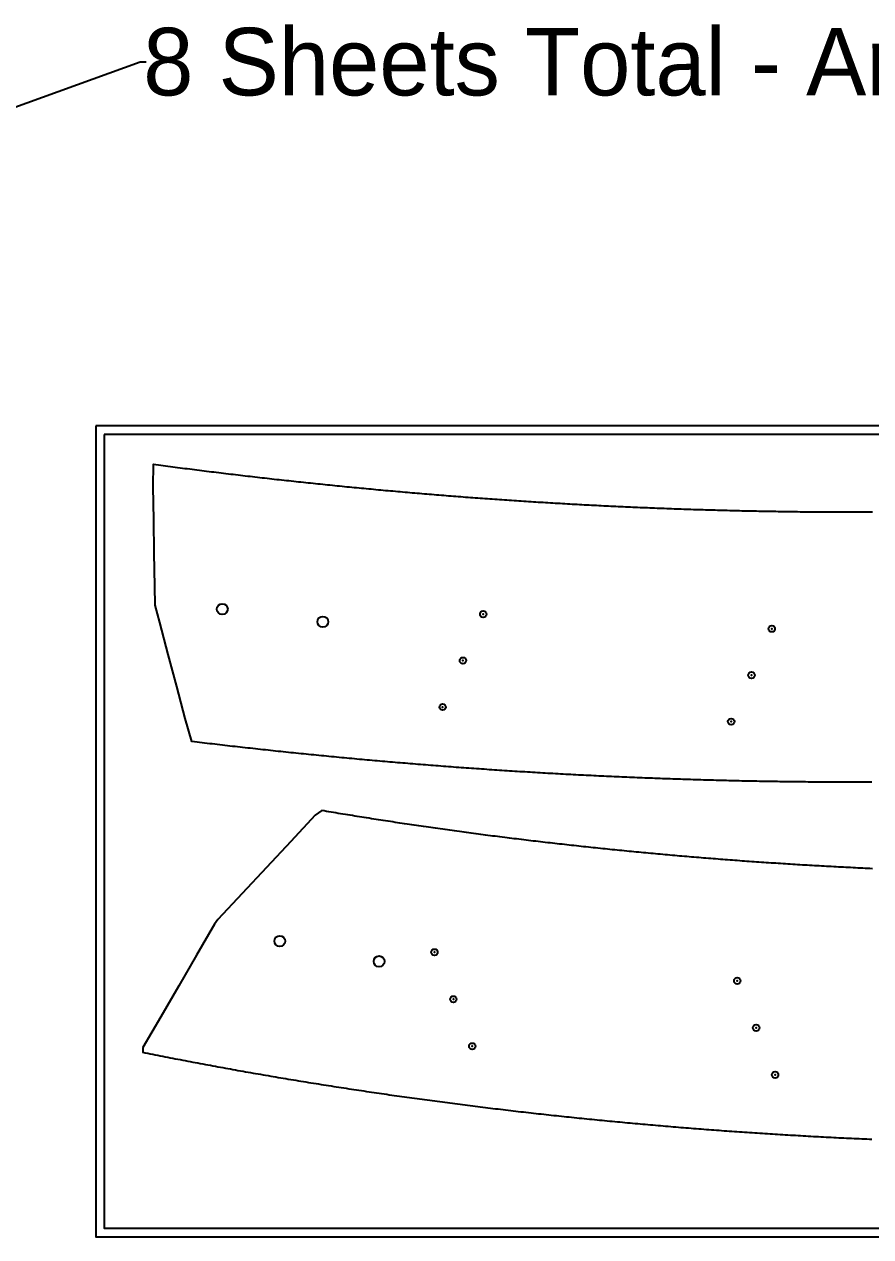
# Model space of a CAD drawing. Extents: x 15 to 497, y 19 to 601.
# Drawn here: x 237.9 to 288, y 81.1 to 152.8 of the extents above; entities that cross this region are included whole.
import ezdxf

# ---------------------------------------------------------------- set-up
doc = ezdxf.new("R2010")
doc.units = 0
doc.header["$PDMODE"] = 32
doc.header["$PDSIZE"] = 0.38
doc.layers.get('0').update_dxf_attribs({"linetype": 'CONTINUOUS'})
for name, color, linetype in [('ANNOTATION', 7, 'CONTINUOUS'), ('CUT_SHEET', 1, 'CONTINUOUS'), ('DRILLING', 3, 'CONTINUOUS'), ('ENGRAVE', 4, 'CONTINUOUS')]:
    doc.layers.add(name, color=color, linetype=linetype)

# ---------------------------------------------------------------- blocks, each defined once
blk = doc.blocks.new('*U769')
at = {"layer": 'ENGRAVE'}
blk.add_point((0, 0), dxfattribs=at)
blk = doc.blocks.new('*U770')
at = {"layer": 'ENGRAVE', "color": 0, "linetype": 'BYBLOCK'}
for p in [(0, 0), (3, 0), (6, 0)]:
    blk.add_blockref('*U769', p, dxfattribs=at)
blk = doc.blocks.new('*U771')
at = {"layer": 'ENGRAVE'}
blk.add_point((0, 0), dxfattribs=at)
blk = doc.blocks.new('*U772')
at = {"layer": 'ENGRAVE', "color": 0, "linetype": 'BYBLOCK'}
for p in [(0, 0), (3, 0), (6, 0)]:
    blk.add_blockref('*U771', p, dxfattribs=at)
blk = doc.blocks.new('*U795')
at = {"layer": 'ENGRAVE'}
blk.add_point((0, 0), dxfattribs=at)
blk = doc.blocks.new('*U796')
at = {"layer": 'ENGRAVE', "color": 0, "linetype": 'BYBLOCK'}
for p in [(0, 0), (3, 0), (6, 0)]:
    blk.add_blockref('*U795', p, dxfattribs=at)
blk = doc.blocks.new('*U797')
at = {"layer": 'ENGRAVE'}
blk.add_point((0, 0), dxfattribs=at)
blk = doc.blocks.new('*U798')
at = {"layer": 'ENGRAVE', "color": 0, "linetype": 'BYBLOCK'}
for p in [(0, 0), (3, 0), (6, 0)]:
    blk.add_blockref('*U797', p, dxfattribs=at)
blk = doc.blocks.new('*U869')
at = {"layer": 'ANNOTATION', "linetype": 'BYBLOCK'}
blk.add_line((244.751, 150.618), (245.111, 150.618), dxfattribs=at)
blk.add_lwpolyline([(213.248, 139.222), (244.751, 150.618)], dxfattribs=at)
at = {"layer": 'ANNOTATION'}
blk.add_solid([(213.258, 139.194), (213.079, 139.161), (213.238, 139.25)], dxfattribs=at)
blk.add_text('8 Sheets Total - Arch #21', height=4, dxfattribs=at).set_placement((244.929, 148.627))

msp = doc.modelspace()

# ---------------------------------------------------------------- linework, layer by layer
for points in [[(288.067, 107.969, 0), (287.916, 107.968, 0), (287.765, 107.968, 0), (287.614, 107.968, 0), (287.463, 107.968, 0), (287.311, 107.967, 0), (287.16, 107.967, 0), (287.009, 107.967, 0), (286.858, 107.968, 0), (286.707, 107.968, 0), (286.556, 107.968, 0), (286.405, 107.968, 0), (286.254, 107.969, 0), (286.102, 107.969, 0), (285.951, 107.97, 0), (285.8, 107.97, 0), (285.649, 107.971, 0), (285.498, 107.972, 0), (285.347, 107.973, 0), (285.196, 107.973, 0), (285.045, 107.974, 0), (284.893, 107.975, 0), (284.742, 107.977, 0), (284.591, 107.978, 0), (284.44, 107.979, 0), (284.289, 107.98, 0), (284.138, 107.982, 0), (283.987, 107.983, 0), (283.836, 107.985, 0), (283.685, 107.986, 0), (283.533, 107.988, 0), (283.382, 107.99, 0), (283.231, 107.992, 0), (283.08, 107.994, 0), (282.929, 107.996, 0), (282.778, 107.998, 0), (282.627, 108, 0), (282.476, 108.002, 0), (282.325, 108.004, 0), (282.173, 108.007, 0), (282.022, 108.009, 0), (281.871, 108.012, 0), (281.72, 108.014, 0), (281.569, 108.017, 0), (281.418, 108.02, 0), (281.267, 108.022, 0), (281.116, 108.025, 0), (280.965, 108.028, 0), (280.814, 108.031, 0), (280.662, 108.034, 0), (280.511, 108.037, 0), (280.36, 108.041, 0), (280.209, 108.044, 0), (280.058, 108.047, 0), (279.907, 108.051, 0), (279.756, 108.054, 0), (279.605, 108.058, 0), (279.454, 108.062, 0), (279.303, 108.065, 0), (279.152, 108.069, 0), (279.001, 108.073, 0), (278.85, 108.077, 0), (278.698, 108.081, 0), (278.547, 108.085, 0), (278.396, 108.089, 0), (278.245, 108.093, 0), (278.094, 108.098, 0), (277.943, 108.102, 0), (277.792, 108.106, 0), (277.641, 108.111, 0), (277.49, 108.116, 0), (277.339, 108.12, 0), (277.188, 108.125, 0), (277.037, 108.13, 0), (276.886, 108.135, 0), (276.735, 108.14, 0), (276.584, 108.145, 0), (276.433, 108.15, 0), (276.282, 108.155, 0), (276.131, 108.16, 0), (275.98, 108.165, 0), (275.829, 108.171, 0), (275.678, 108.176, 0), (275.527, 108.182, 0), (275.376, 108.187, 0), (275.225, 108.193, 0), (275.074, 108.199, 0), (274.923, 108.204, 0), (274.772, 108.21, 0), (274.621, 108.216, 0), (274.47, 108.222, 0), (274.319, 108.228, 0), (274.168, 108.234, 0), (274.017, 108.241, 0), (273.866, 108.247, 0), (273.715, 108.253, 0), (273.564, 108.26, 0), (273.413, 108.266, 0), (273.262, 108.273, 0), (273.111, 108.28, 0), (272.96, 108.286, 0), (272.809, 108.293, 0), (272.658, 108.3, 0), (272.507, 108.307, 0), (272.356, 108.314, 0), (272.205, 108.321, 0), (272.054, 108.328, 0), (271.903, 108.335, 0), (271.752, 108.342, 0), (271.601, 108.35, 0), (271.45, 108.357, 0), (271.299, 108.365, 0), (271.148, 108.372, 0), (270.997, 108.38, 0), (270.847, 108.388, 0), (270.696, 108.395, 0), (270.545, 108.403, 0), (270.394, 108.411, 0), (270.243, 108.419, 0), (270.092, 108.427, 0), (269.941, 108.435, 0), (269.79, 108.444, 0), (269.639, 108.452, 0), (269.488, 108.46, 0), (269.338, 108.469, 0), (269.187, 108.477, 0), (269.036, 108.486, 0), (268.885, 108.494, 0), (268.734, 108.503, 0), (268.583, 108.512, 0), (268.432, 108.52, 0), (268.281, 108.529, 0), (268.131, 108.538, 0), (267.98, 108.547, 0), (267.829, 108.556, 0), (267.678, 108.566, 0), (267.527, 108.575, 0), (267.376, 108.584, 0), (267.226, 108.593, 0), (267.075, 108.603, 0), (266.924, 108.612, 0), (266.773, 108.622, 0), (266.622, 108.632, 0), (266.471, 108.641, 0), (266.321, 108.651, 0), (266.17, 108.661, 0), (266.019, 108.671, 0), (265.868, 108.681, 0), (265.718, 108.691, 0), (265.567, 108.701, 0), (265.416, 108.711, 0), (265.265, 108.722, 0), (265.114, 108.732, 0), (264.964, 108.742, 0), (264.813, 108.753, 0), (264.662, 108.764, 0), (264.511, 108.774, 0), (264.361, 108.785, 0), (264.21, 108.796, 0), (264.059, 108.806, 0), (263.908, 108.817, 0), (263.758, 108.828, 0), (263.607, 108.839, 0), (263.456, 108.85, 0), (263.306, 108.862, 0), (263.155, 108.873, 0), (263.004, 108.884, 0), (262.853, 108.896, 0), (262.703, 108.907, 0), (262.552, 108.919, 0), (262.401, 108.93, 0), (262.251, 108.942, 0), (262.1, 108.953, 0), (261.949, 108.965, 0), (261.799, 108.977, 0), (261.648, 108.989, 0), (261.497, 109.001, 0), (261.347, 109.013, 0), (261.196, 109.025, 0), (261.046, 109.037, 0), (260.895, 109.05, 0), (260.744, 109.062, 0), (260.594, 109.074, 0), (260.443, 109.087, 0), (260.292, 109.099, 0), (260.142, 109.112, 0), (259.991, 109.125, 0), (259.841, 109.138, 0), (259.69, 109.15, 0), (259.54, 109.163, 0), (259.389, 109.176, 0), (259.238, 109.189, 0), (259.088, 109.202, 0), (258.937, 109.215, 0), (258.787, 109.229, 0), (258.636, 109.242, 0), (258.486, 109.255, 0), (258.335, 109.269, 0), (258.185, 109.282, 0), (258.034, 109.296, 0), (257.884, 109.309, 0), (257.733, 109.323, 0), (257.583, 109.337, 0), (257.432, 109.351, 0), (257.282, 109.365, 0), (257.131, 109.378, 0), (256.981, 109.393, 0), (256.83, 109.407, 0), (256.68, 109.421, 0), (256.529, 109.435, 0), (256.379, 109.449, 0), (256.228, 109.464, 0), (256.078, 109.478, 0), (255.928, 109.493, 0), (255.777, 109.507, 0), (255.627, 109.522, 0), (255.476, 109.537, 0), (255.326, 109.551, 0), (255.175, 109.566, 0), (255.025, 109.581, 0), (254.875, 109.596, 0), (254.724, 109.611, 0), (254.574, 109.626, 0), (254.424, 109.641, 0), (254.273, 109.657, 0), (254.123, 109.672, 0), (253.973, 109.687, 0), (253.822, 109.703, 0), (253.672, 109.718, 0), (253.522, 109.734, 0), (253.371, 109.749, 0), (253.221, 109.765, 0), (253.071, 109.781, 0), (252.92, 109.797, 0), (252.77, 109.813, 0), (252.62, 109.829, 0), (252.47, 109.845, 0), (252.319, 109.861, 0), (252.169, 109.877, 0), (252.019, 109.893, 0), (251.869, 109.909, 0), (251.718, 109.926, 0), (251.568, 109.942, 0), (251.418, 109.959, 0), (251.268, 109.975, 0), (251.117, 109.992, 0), (250.967, 110.009, 0), (250.817, 110.025, 0), (250.667, 110.042, 0), (250.517, 110.059, 0), (250.367, 110.076, 0), (250.216, 110.093, 0), (250.066, 110.11, 0), (249.916, 110.127, 0), (249.766, 110.145, 0), (249.616, 110.162, 0), (249.466, 110.179, 0), (249.316, 110.197, 0), (249.165, 110.214, 0), (249.015, 110.232, 0), (248.865, 110.249, 0), (248.715, 110.267, 0), (248.565, 110.285, 0), (248.415, 110.303, 0), (248.265, 110.32, 0), (248.115, 110.338, 0), (247.965, 110.356, 0), (247.815, 110.374, 0), (247.413, 111.736, 0), (246.911, 113.633, 0), (246.409, 115.53, 0), (245.907, 117.426, 0), (245.642, 118.455, 0), (245.617, 119.568, 0), (245.583, 121.53, 0), (245.55, 123.492, 0), (245.517, 125.454, 0), (245.539, 126.793, 0), (245.682, 126.773, 0), (245.825, 126.754, 0), (245.968, 126.736, 0), (246.111, 126.717, 0), (246.254, 126.698, 0), (246.397, 126.679, 0), (246.54, 126.66, 0), (246.683, 126.642, 0), (246.826, 126.623, 0), (246.969, 126.605, 0), (247.112, 126.586, 0), (247.255, 126.568, 0), (247.398, 126.549, 0), (247.541, 126.531, 0), (247.684, 126.513, 0), (247.827, 126.495, 0), (247.97, 126.477, 0), (248.113, 126.459, 0), (248.256, 126.441, 0), (248.399, 126.423, 0), (248.542, 126.405, 0), (248.685, 126.387, 0), (248.828, 126.37, 0), (248.971, 126.352, 0), (249.114, 126.334, 0), (249.257, 126.317, 0), (249.4, 126.299, 0), (249.543, 126.282, 0), (249.686, 126.265, 0), (249.829, 126.247, 0), (249.973, 126.23, 0), (250.116, 126.213, 0), (250.259, 126.196, 0), (250.402, 126.179, 0), (250.545, 126.162, 0), (250.688, 126.145, 0), (250.831, 126.128, 0), (250.974, 126.112, 0), (251.117, 126.095, 0), (251.261, 126.078, 0), (251.404, 126.062, 0), (251.547, 126.045, 0), (251.69, 126.029, 0), (251.833, 126.012, 0), (251.976, 125.996, 0), (252.12, 125.98, 0), (252.263, 125.964, 0), (252.406, 125.947, 0), (252.549, 125.931, 0), (252.692, 125.915, 0), (252.835, 125.899, 0), (252.979, 125.884, 0), (253.122, 125.868, 0), (253.265, 125.852, 0), (253.408, 125.836, 0), (253.552, 125.821, 0), (253.695, 125.805, 0), (253.838, 125.79, 0), (253.981, 125.774, 0), (254.124, 125.759, 0), (254.268, 125.744, 0), (254.411, 125.728, 0), (254.554, 125.713, 0), (254.697, 125.698, 0), (254.841, 125.683, 0), (254.984, 125.668, 0), (255.127, 125.653, 0), (255.27, 125.638, 0), (255.414, 125.623, 0), (255.557, 125.609, 0), (255.7, 125.594, 0), (255.844, 125.579, 0), (255.987, 125.565, 0), (256.13, 125.55, 0), (256.273, 125.536, 0), (256.417, 125.522, 0), (256.56, 125.507, 0), (256.703, 125.493, 0), (256.847, 125.479, 0), (256.99, 125.465, 0), (257.133, 125.451, 0), (257.277, 125.437, 0), (257.42, 125.423, 0), (257.563, 125.409, 0), (257.706, 125.395, 0), (257.85, 125.382, 0), (257.993, 125.368, 0), (258.136, 125.354, 0), (258.28, 125.341, 0), (258.423, 125.327, 0), (258.566, 125.314, 0), (258.71, 125.301, 0), (258.853, 125.287, 0), (258.997, 125.274, 0), (259.14, 125.261, 0), (259.283, 125.248, 0), (259.427, 125.235, 0), (259.57, 125.222, 0), (259.713, 125.209, 0), (259.857, 125.196, 0), (260, 125.184, 0), (260.143, 125.171, 0), (260.287, 125.158, 0), (260.43, 125.146, 0), (260.574, 125.133, 0), (260.717, 125.121, 0), (260.86, 125.109, 0), (261.004, 125.096, 0), (261.147, 125.084, 0), (261.29, 125.072, 0), (261.434, 125.06, 0), (261.577, 125.048, 0), (261.721, 125.036, 0), (261.864, 125.024, 0), (262.007, 125.012, 0), (262.151, 125, 0), (262.294, 124.989, 0), (262.438, 124.977, 0), (262.581, 124.966, 0), (262.725, 124.954, 0), (262.868, 124.943, 0), (263.011, 124.931, 0), (263.155, 124.92, 0), (263.298, 124.909, 0), (263.442, 124.897, 0), (263.585, 124.886, 0), (263.729, 124.875, 0), (263.872, 124.864, 0), (264.015, 124.853, 0), (264.159, 124.843, 0), (264.302, 124.832, 0), (264.446, 124.821, 0), (264.589, 124.81, 0), (264.733, 124.8, 0), (264.876, 124.789, 0), (265.019, 124.779, 0), (265.163, 124.768, 0), (265.306, 124.758, 0), (265.45, 124.748, 0), (265.593, 124.738, 0), (265.737, 124.727, 0), (265.88, 124.717, 0), (266.024, 124.707, 0), (266.167, 124.697, 0), (266.311, 124.688, 0), (266.454, 124.678, 0), (266.597, 124.668, 0), (266.741, 124.658, 0), (266.884, 124.649, 0), (267.028, 124.639, 0), (267.171, 124.63, 0), (267.315, 124.62, 0), (267.458, 124.611, 0), (267.602, 124.602, 0), (267.745, 124.593, 0), (267.889, 124.583, 0), (268.032, 124.574, 0), (268.176, 124.565, 0), (268.319, 124.556, 0), (268.463, 124.548, 0), (268.606, 124.539, 0), (268.75, 124.53, 0), (268.893, 124.521, 0), (269.037, 124.513, 0), (269.18, 124.504, 0), (269.323, 124.496, 0), (269.467, 124.487, 0), (269.61, 124.479, 0), (269.754, 124.471, 0), (269.897, 124.462, 0), (270.041, 124.454, 0), (270.184, 124.446, 0), (270.328, 124.438, 0), (270.471, 124.43, 0), (270.615, 124.422, 0), (270.758, 124.415, 0), (270.902, 124.407, 0), (271.045, 124.399, 0), (271.189, 124.391, 0), (271.332, 124.384, 0), (271.476, 124.376, 0), (271.619, 124.369, 0), (271.763, 124.362, 0), (271.906, 124.354, 0), (272.05, 124.347, 0), (272.193, 124.34, 0), (272.337, 124.333, 0), (272.48, 124.326, 0), (272.624, 124.319, 0), (272.767, 124.312, 0), (272.911, 124.305, 0), (273.054, 124.299, 0), (273.198, 124.292, 0), (273.341, 124.285, 0), (273.485, 124.279, 0), (273.628, 124.272, 0), (273.772, 124.266, 0), (273.915, 124.26, 0), (274.059, 124.253, 0), (274.202, 124.247, 0), (274.346, 124.241, 0), (274.489, 124.235, 0), (274.633, 124.229, 0), (274.776, 124.223, 0), (274.92, 124.217, 0), (275.063, 124.211, 0), (275.207, 124.206, 0), (275.35, 124.2, 0), (275.494, 124.194, 0), (275.637, 124.189, 0), (275.781, 124.183, 0), (275.924, 124.178, 0), (276.068, 124.172, 0), (276.211, 124.167, 0), (276.355, 124.162, 0), (276.498, 124.157, 0), (276.642, 124.152, 0), (276.785, 124.147, 0), (276.929, 124.142, 0), (277.072, 124.137, 0), (277.216, 124.132, 0), (277.359, 124.128, 0), (277.503, 124.123, 0), (277.646, 124.118, 0), (277.79, 124.114, 0), (277.933, 124.109, 0), (278.077, 124.105, 0), (278.22, 124.101, 0), (278.363, 124.096, 0), (278.507, 124.092, 0), (278.65, 124.088, 0), (278.794, 124.084, 0), (278.937, 124.08, 0), (279.081, 124.076, 0), (279.224, 124.072, 0), (279.368, 124.068, 0), (279.511, 124.065, 0), (279.655, 124.061, 0), (279.798, 124.058, 0), (279.942, 124.054, 0), (280.085, 124.051, 0), (280.229, 124.047, 0), (280.372, 124.044, 0), (280.516, 124.041, 0), (280.659, 124.038, 0), (280.802, 124.034, 0), (280.946, 124.031, 0), (281.089, 124.028, 0), (281.233, 124.026, 0), (281.376, 124.023, 0), (281.52, 124.02, 0), (281.663, 124.017, 0), (281.807, 124.015, 0), (281.95, 124.012, 0), (282.094, 124.01, 0), (282.237, 124.007, 0), (282.38, 124.005, 0), (282.524, 124.003, 0), (282.667, 124, 0), (282.811, 123.998, 0), (282.954, 123.996, 0), (283.098, 123.994, 0), (283.241, 123.992, 0), (283.384, 123.991, 0), (283.528, 123.989, 0), (283.671, 123.987, 0), (283.815, 123.985, 0), (283.958, 123.984, 0), (284.101, 123.982, 0), (284.245, 123.981, 0), (284.388, 123.979, 0), (284.532, 123.978, 0), (284.675, 123.977, 0), (284.818, 123.976, 0), (284.962, 123.975, 0), (285.105, 123.974, 0), (285.248, 123.973, 0), (285.392, 123.972, 0), (285.535, 123.971, 0), (285.679, 123.97, 0), (285.822, 123.97, 0), (285.965, 123.969, 0), (286.109, 123.968, 0), (286.252, 123.968, 0), (286.395, 123.968, 0), (286.539, 123.967, 0), (286.682, 123.967, 0), (286.825, 123.967, 0), (286.969, 123.967, 0), (287.112, 123.967, 0), (287.255, 123.967, 0), (287.399, 123.967, 0), (287.542, 123.967, 0), (287.685, 123.967, 0), (287.829, 123.967, 0), (287.972, 123.968, 0), (288.115, 123.968, 0)], [(288.097, 102.849, 0), (287.954, 102.856, 0), (287.811, 102.862, 0), (287.668, 102.869, 0), (287.525, 102.876, 0), (287.382, 102.883, 0), (287.239, 102.89, 0), (287.096, 102.897, 0), (286.953, 102.904, 0), (286.81, 102.911, 0), (286.667, 102.918, 0), (286.524, 102.925, 0), (286.382, 102.933, 0), (286.239, 102.94, 0), (286.096, 102.948, 0), (285.953, 102.955, 0), (285.81, 102.963, 0), (285.667, 102.97, 0), (285.524, 102.978, 0), (285.381, 102.986, 0), (285.238, 102.994, 0), (285.095, 103.002, 0), (284.952, 103.01, 0), (284.81, 103.018, 0), (284.667, 103.026, 0), (284.524, 103.034, 0), (284.381, 103.043, 0), (284.238, 103.051, 0), (284.095, 103.06, 0), (283.953, 103.068, 0), (283.81, 103.077, 0), (283.667, 103.086, 0), (283.524, 103.094, 0), (283.381, 103.103, 0), (283.239, 103.112, 0), (283.096, 103.121, 0), (282.953, 103.13, 0), (282.81, 103.139, 0), (282.668, 103.148, 0), (282.525, 103.158, 0), (282.382, 103.167, 0), (282.24, 103.177, 0), (282.097, 103.186, 0), (281.954, 103.196, 0), (281.812, 103.205, 0), (281.669, 103.215, 0), (281.526, 103.225, 0), (281.384, 103.235, 0), (281.241, 103.244, 0), (281.098, 103.254, 0), (280.956, 103.264, 0), (280.813, 103.275, 0), (280.671, 103.285, 0), (280.528, 103.295, 0), (280.385, 103.305, 0), (280.243, 103.316, 0), (280.1, 103.326, 0), (279.958, 103.337, 0), (279.815, 103.348, 0), (279.673, 103.358, 0), (279.53, 103.369, 0), (279.388, 103.38, 0), (279.245, 103.391, 0), (279.103, 103.402, 0), (278.96, 103.413, 0), (278.818, 103.424, 0), (278.675, 103.435, 0), (278.533, 103.447, 0), (278.391, 103.458, 0), (278.248, 103.47, 0), (278.106, 103.481, 0), (277.963, 103.493, 0), (277.821, 103.504, 0), (277.679, 103.516, 0), (277.536, 103.528, 0), (277.394, 103.54, 0), (277.252, 103.552, 0), (277.109, 103.564, 0), (276.967, 103.576, 0), (276.825, 103.588, 0), (276.682, 103.6, 0), (276.54, 103.613, 0), (276.398, 103.625, 0), (276.256, 103.638, 0), (276.113, 103.65, 0), (275.971, 103.663, 0), (275.829, 103.675, 0), (275.687, 103.688, 0), (275.544, 103.701, 0), (275.402, 103.714, 0), (275.26, 103.727, 0), (275.118, 103.74, 0), (274.976, 103.753, 0), (274.834, 103.766, 0), (274.691, 103.78, 0), (274.549, 103.793, 0), (274.407, 103.807, 0), (274.265, 103.82, 0), (274.123, 103.834, 0), (273.981, 103.847, 0), (273.839, 103.861, 0), (273.697, 103.875, 0), (273.555, 103.889, 0), (273.413, 103.903, 0), (273.271, 103.917, 0), (273.129, 103.931, 0), (272.987, 103.945, 0), (272.845, 103.959, 0), (272.703, 103.974, 0), (272.561, 103.988, 0), (272.419, 104.002, 0), (272.277, 104.017, 0), (272.135, 104.032, 0), (271.993, 104.046, 0), (271.851, 104.061, 0), (271.71, 104.076, 0), (271.568, 104.091, 0), (271.426, 104.106, 0), (271.284, 104.121, 0), (271.142, 104.136, 0), (271, 104.151, 0), (270.859, 104.167, 0), (270.717, 104.182, 0), (270.575, 104.197, 0), (270.433, 104.213, 0), (270.292, 104.229, 0), (270.15, 104.244, 0), (270.008, 104.26, 0), (269.867, 104.276, 0), (269.725, 104.292, 0), (269.583, 104.308, 0), (269.442, 104.324, 0), (269.3, 104.34, 0), (269.158, 104.356, 0), (269.017, 104.372, 0), (268.875, 104.389, 0), (268.733, 104.405, 0), (268.592, 104.422, 0), (268.45, 104.438, 0), (268.309, 104.455, 0), (268.167, 104.472, 0), (268.026, 104.488, 0), (267.884, 104.505, 0), (267.743, 104.522, 0), (267.601, 104.539, 0), (267.46, 104.556, 0), (267.318, 104.573, 0), (267.177, 104.591, 0), (267.036, 104.608, 0), (266.894, 104.625, 0), (266.753, 104.643, 0), (266.611, 104.66, 0), (266.47, 104.678, 0), (266.329, 104.696, 0), (266.187, 104.714, 0), (266.046, 104.731, 0), (265.905, 104.749, 0), (265.763, 104.767, 0), (265.622, 104.785, 0), (265.481, 104.804, 0), (265.34, 104.822, 0), (265.198, 104.84, 0), (265.057, 104.859, 0), (264.916, 104.877, 0), (264.775, 104.896, 0), (264.634, 104.914, 0), (264.493, 104.933, 0), (264.351, 104.952, 0), (264.21, 104.971, 0), (264.069, 104.989, 0), (263.928, 105.008, 0), (263.787, 105.028, 0), (263.646, 105.047, 0), (263.505, 105.066, 0), (263.364, 105.085, 0), (263.223, 105.105, 0), (263.082, 105.124, 0), (262.941, 105.144, 0), (262.8, 105.163, 0), (262.659, 105.183, 0), (262.518, 105.203, 0), (262.377, 105.223, 0), (262.236, 105.242, 0), (262.095, 105.262, 0), (261.955, 105.283, 0), (261.814, 105.303, 0), (261.673, 105.323, 0), (261.532, 105.343, 0), (261.391, 105.364, 0), (261.251, 105.384, 0), (261.11, 105.405, 0), (260.969, 105.425, 0), (260.828, 105.446, 0), (260.688, 105.467, 0), (260.547, 105.488, 0), (260.406, 105.509, 0), (260.266, 105.53, 0), (260.125, 105.551, 0), (259.985, 105.572, 0), (259.844, 105.593, 0), (259.703, 105.614, 0), (259.563, 105.636, 0), (259.422, 105.657, 0), (259.282, 105.679, 0), (259.141, 105.7, 0), (259.001, 105.722, 0), (258.86, 105.744, 0), (258.72, 105.766, 0), (258.58, 105.788, 0), (258.439, 105.81, 0), (258.299, 105.832, 0), (258.158, 105.854, 0), (258.018, 105.876, 0), (257.878, 105.899, 0), (257.738, 105.921, 0), (257.597, 105.943, 0), (257.457, 105.966, 0), (257.317, 105.989, 0), (257.177, 106.011, 0), (257.036, 106.034, 0), (256.896, 106.057, 0), (256.756, 106.08, 0), (256.616, 106.103, 0), (256.476, 106.126, 0), (256.336, 106.149, 0), (256.196, 106.173, 0), (256.056, 106.196, 0), (255.916, 106.219, 0), (255.776, 106.243, 0), (255.636, 106.267, 0), (255.496, 106.29, 0), (255.105, 106.012, 0), (253.665, 104.469, 0), (252.225, 102.927, 0), (250.786, 101.385, 0), (249.346, 99.8423, 0)], [(249.346, 99.8423, 0), (249.153, 99.5596, 0), (248.094, 97.7348, 0), (247.035, 95.9101, 0), (245.975, 94.0853, 0), (244.916, 92.2606, 0), (244.899, 91.9846, 0), (245.047, 91.9547, 0), (245.195, 91.925, 0), (245.344, 91.8953, 0), (245.492, 91.8657, 0), (245.64, 91.8362, 0), (245.788, 91.8068, 0), (245.937, 91.7775, 0), (246.085, 91.7483, 0), (246.233, 91.7191, 0), (246.381, 91.6901, 0), (246.53, 91.6611, 0), (246.678, 91.6322, 0), (246.827, 91.6034, 0), (246.975, 91.5747, 0), (247.123, 91.5461, 0), (247.272, 91.5176, 0), (247.42, 91.4891, 0), (247.569, 91.4608, 0), (247.717, 91.4325, 0), (247.866, 91.4043, 0), (248.014, 91.3762, 0), (248.163, 91.3482, 0), (248.311, 91.3203, 0), (248.46, 91.2925, 0), (248.608, 91.2647, 0), (248.757, 91.2371, 0), (248.906, 91.2095, 0), (249.054, 91.182, 0), (249.203, 91.1547, 0), (249.351, 91.1273, 0), (249.5, 91.1001, 0), (249.649, 91.073, 0), (249.798, 91.046, 0), (249.946, 91.019, 0), (250.095, 90.9921, 0), (250.244, 90.9653, 0), (250.392, 90.9386, 0), (250.541, 90.912, 0), (250.69, 90.8855, 0), (250.839, 90.8591, 0), (250.988, 90.8327, 0), (251.137, 90.8065, 0), (251.285, 90.7803, 0), (251.434, 90.7542, 0), (251.583, 90.7282, 0), (251.732, 90.7023, 0), (251.881, 90.6764, 0), (252.03, 90.6507, 0), (252.179, 90.625, 0), (252.328, 90.5994, 0), (252.477, 90.574, 0), (252.626, 90.5485, 0), (252.775, 90.5232, 0), (252.924, 90.498, 0), (253.073, 90.4728, 0), (253.222, 90.4478, 0), (253.371, 90.4228, 0), (253.52, 90.3979, 0), (253.669, 90.3731, 0), (253.818, 90.3484, 0), (253.967, 90.3238, 0), (254.117, 90.2992, 0), (254.266, 90.2747, 0), (254.415, 90.2504, 0), (254.564, 90.2261, 0), (254.713, 90.2019, 0), (254.862, 90.1777, 0), (255.012, 90.1537, 0), (255.161, 90.1297, 0), (255.31, 90.1059, 0), (255.459, 90.0821, 0), (255.609, 90.0584, 0), (255.758, 90.0348, 0), (255.907, 90.0112, 0), (256.057, 89.9878, 0), (256.206, 89.9644, 0), (256.355, 89.9411, 0), (256.505, 89.918, 0), (256.654, 89.8948, 0), (256.803, 89.8718, 0), (256.953, 89.8489, 0), (257.102, 89.826, 0), (257.252, 89.8032, 0), (257.401, 89.7806, 0), (257.55, 89.7579, 0), (257.7, 89.7354, 0), (257.849, 89.713, 0), (257.999, 89.6906, 0), (258.148, 89.6684, 0), (258.298, 89.6462, 0), (258.447, 89.6241, 0), (258.597, 89.602, 0), (258.746, 89.5801, 0), (258.896, 89.5583, 0), (259.046, 89.5365, 0), (259.195, 89.5148, 0), (259.345, 89.4932, 0), (259.494, 89.4717, 0), (259.644, 89.4502, 0), (259.794, 89.4289, 0), (259.943, 89.4076, 0), (260.093, 89.3864, 0), (260.243, 89.3653, 0), (260.392, 89.3443, 0), (260.542, 89.3233, 0), (260.692, 89.3025, 0), (260.841, 89.2817, 0), (260.991, 89.261, 0), (261.141, 89.2404, 0), (261.29, 89.2199, 0), (261.44, 89.1994, 0), (261.59, 89.1791, 0), (261.74, 89.1588, 0), (261.89, 89.1386, 0), (262.039, 89.1185, 0), (262.189, 89.0984, 0), (262.339, 89.0785, 0), (262.489, 89.0586, 0), (262.639, 89.0388, 0), (262.788, 89.0191, 0), (262.938, 88.9995, 0), (263.088, 88.9799, 0), (263.238, 88.9605, 0), (263.388, 88.9411, 0), (263.538, 88.9218, 0), (263.688, 88.9026, 0), (263.838, 88.8835, 0), (263.988, 88.8644, 0), (264.137, 88.8454, 0), (264.287, 88.8265, 0), (264.437, 88.8077, 0), (264.587, 88.789, 0), (264.737, 88.7703, 0), (264.887, 88.7518, 0), (265.037, 88.7333, 0), (265.187, 88.7149, 0), (265.337, 88.6966, 0), (265.487, 88.6783, 0), (265.637, 88.6602, 0), (265.787, 88.6421, 0), (265.937, 88.6241, 0), (266.087, 88.6062, 0), (266.238, 88.5883, 0), (266.388, 88.5706, 0), (266.538, 88.5529, 0), (266.688, 88.5353, 0), (266.838, 88.5178, 0), (266.988, 88.5003, 0), (267.138, 88.483, 0), (267.288, 88.4657, 0), (267.438, 88.4485, 0), (267.589, 88.4314, 0), (267.739, 88.4144, 0), (267.889, 88.3974, 0), (268.039, 88.3806, 0), (268.189, 88.3638, 0), (268.339, 88.3471, 0), (268.49, 88.3304, 0), (268.64, 88.3139, 0), (268.79, 88.2974, 0), (268.94, 88.281, 0), (269.091, 88.2647, 0), (269.241, 88.2485, 0), (269.391, 88.2323, 0), (269.541, 88.2162, 0), (269.692, 88.2003, 0), (269.842, 88.1843, 0), (269.992, 88.1685, 0), (270.142, 88.1528, 0), (270.293, 88.1371, 0), (270.443, 88.1215, 0), (270.593, 88.106, 0), (270.744, 88.0905, 0), (270.894, 88.0752, 0), (271.044, 88.0599, 0), (271.195, 88.0447, 0), (271.345, 88.0296, 0), (271.496, 88.0146, 0), (271.646, 87.9996, 0), (271.796, 87.9847, 0), (271.947, 87.9699, 0), (272.097, 87.9552, 0), (272.247, 87.9406, 0), (272.398, 87.926, 0), (272.548, 87.9115, 0), (272.699, 87.8971, 0), (272.849, 87.8828, 0), (273, 87.8686, 0), (273.15, 87.8544, 0), (273.301, 87.8403, 0), (273.451, 87.8263, 0), (273.601, 87.8124, 0), (273.752, 87.7985, 0), (273.902, 87.7847, 0), (274.053, 87.771, 0), (274.203, 87.7574, 0), (274.354, 87.7439, 0), (274.504, 87.7304, 0), (274.655, 87.717, 0), (274.806, 87.7037, 0), (274.956, 87.6905, 0), (275.107, 87.6774, 0), (275.257, 87.6643, 0), (275.408, 87.6513, 0), (275.558, 87.6384, 0), (275.709, 87.6256, 0), (275.859, 87.6128, 0), (276.01, 87.6001, 0), (276.161, 87.5875, 0), (276.311, 87.575, 0), (276.462, 87.5626, 0), (276.612, 87.5502, 0), (276.763, 87.5379, 0), (276.914, 87.5257, 0), (277.064, 87.5136, 0), (277.215, 87.5015, 0), (277.366, 87.4896, 0), (277.516, 87.4777, 0), (277.667, 87.4658, 0), (277.818, 87.4541, 0), (277.968, 87.4424, 0), (278.119, 87.4309, 0), (278.27, 87.4193, 0), (278.42, 87.4079, 0), (278.571, 87.3966, 0), (278.722, 87.3853, 0), (278.872, 87.3741, 0), (279.023, 87.3629, 0), (279.174, 87.3519, 0), (279.325, 87.3409, 0), (279.475, 87.33, 0), (279.626, 87.3192, 0), (279.777, 87.3085, 0), (279.928, 87.2978, 0), (280.078, 87.2872, 0), (280.229, 87.2767, 0), (280.38, 87.2663, 0), (280.531, 87.256, 0), (280.681, 87.2457, 0), (280.832, 87.2355, 0), (280.983, 87.2254, 0), (281.134, 87.2153, 0), (281.284, 87.2053, 0), (281.435, 87.1954, 0), (281.586, 87.1856, 0), (281.737, 87.1759, 0), (281.888, 87.1662, 0), (282.039, 87.1566, 0), (282.189, 87.1471, 0), (282.34, 87.1377, 0), (282.491, 87.1283, 0), (282.642, 87.119, 0), (282.793, 87.1098, 0), (282.944, 87.1007, 0), (283.094, 87.0917, 0), (283.245, 87.0827, 0), (283.396, 87.0738, 0), (283.547, 87.065, 0), (283.698, 87.0562, 0), (283.849, 87.0475, 0), (284, 87.0389, 0), (284.151, 87.0304, 0), (284.301, 87.022, 0), (284.452, 87.0136, 0), (284.603, 87.0053, 0), (284.754, 86.9971, 0), (284.905, 86.9889, 0), (285.056, 86.9809, 0), (285.207, 86.9729, 0), (285.358, 86.965, 0), (285.509, 86.9571, 0), (285.66, 86.9494, 0), (285.811, 86.9417, 0), (285.961, 86.934, 0), (286.112, 86.9265, 0), (286.263, 86.919, 0), (286.414, 86.9117, 0), (286.565, 86.9043, 0), (286.716, 86.8971, 0), (286.867, 86.8899, 0), (287.018, 86.8829, 0), (287.169, 86.8758, 0), (287.32, 86.8689, 0), (287.471, 86.862, 0), (287.622, 86.8552, 0), (287.773, 86.8485, 0), (287.924, 86.8419, 0), (288.075, 86.8353, 0)]]:
    msp.add_polyline3d(points)
at = {"layer": 'CUT_SHEET'}
for points in [[(242.1176, 129.0613), (242.1176, 81.0613), (338.1176, 81.0613), (338.1176, 129.0613)], [(242.6176, 128.5613), (242.6176, 81.5613), (337.6176, 81.5613), (337.6176, 128.5613)]]:
    msp.add_lwpolyline(points, close=True, dxfattribs=at)
at = {"layer": 'DRILLING'}
for centre in [(249.6099, 118.2147), (255.563, 117.466), (253.0166, 98.5612), (258.8959, 97.3638)]:
    msp.add_circle(centre, 0.3225, dxfattribs=at)

# ---------------------------------------------------------------- block references
msp.add_blockref('*U869', (0, 0))
at = {"layer": 'ENGRAVE', "xscale": -1, "rotation": 246.3976192570367}
for name, p in [('*U796', (262.6577, 112.4202)), ('*U798', (279.7403, 111.5551))]:
    msp.add_blockref(name, p, dxfattribs=at)
at = {"layer": 'ENGRAVE', "rotation": 111.9205044569372}
for name, p in [('*U772', (264.4112, 92.3387)), ('*U770', (282.3398, 90.6446))]:
    msp.add_blockref(name, p, dxfattribs=at)

doc.saveas('drawing.dxf')
